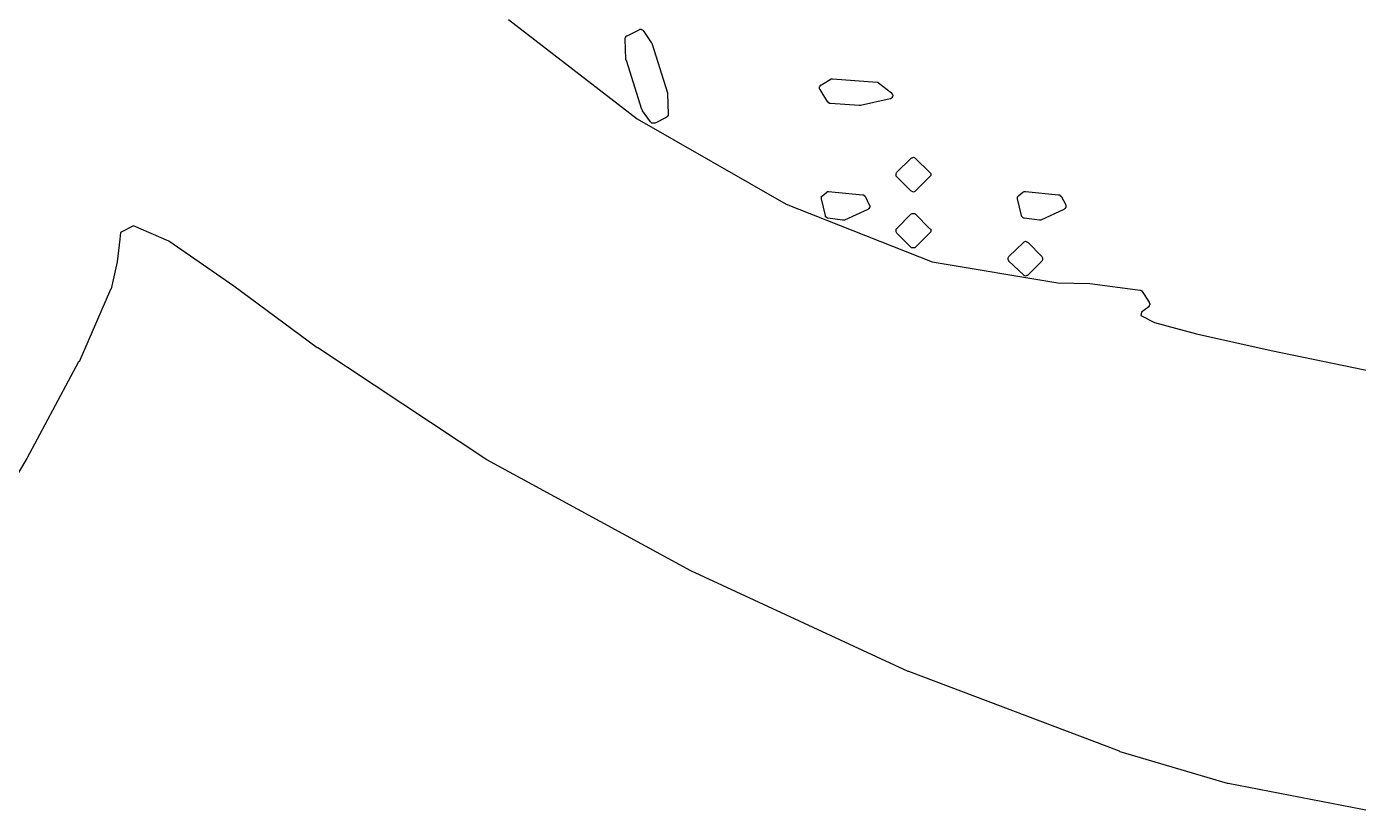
# Model space of a CAD drawing. Extents: x 55 to 335, y -160 to -35.
# Drawn here: x 127.218 to 129.228, y -122.186 to -120.998 of the extents above; entities that cross this region are included whole.
import ezdxf

# ---------------------------------------------------------------- set-up
doc = ezdxf.new("R2010")
doc.units = 0
doc.layers.add('BLACK', color=7, linetype='CONTINUOUS')

msp = doc.modelspace()

# ---------------------------------------------------------------- linework, layer by layer
at = {"layer": 'BLACK', "linetype": 'CONTINUOUS'}
for p, q in [((127.945, -120.987), (128.139, -121.137)), ((128.142, -121.003), (128.143, -121.002)), ((128.143, -121.002), (128.143, -121.002)), ((128.143, -121.002), (128.143, -121.002)), ((128.143, -121.002), (128.144, -121.002)), ((128.144, -121.002), (128.145, -121.002)), ((128.145, -121.002), (128.145, -121.002)), ((128.145, -121.002), (128.145, -121.002)), ((128.145, -121.002), (128.146, -121.003)), ((128.121, -121.015), (128.122, -121.014)), ((128.121, -121.016), (128.121, -121.015)), ((128.121, -121.015), (128.121, -121.015)), ((128.121, -121.015), (128.121, -121.015)), ((128.121, -121.017), (128.121, -121.016)), ((128.122, -121.047), (128.121, -121.017)), ((128.122, -121.013), (128.123, -121.012)), ((128.122, -121.014), (128.122, -121.013)), ((128.122, -121.013), (128.122, -121.013)), ((128.122, -121.013), (128.122, -121.013)), ((128.123, -121.012), (128.124, -121.012)), ((128.124, -121.012), (128.142, -121.003)), ((128.142, -121.003), (128.142, -121.003)), ((128.146, -121.003), (128.147, -121.003)), ((128.147, -121.003), (128.147, -121.003)), ((128.147, -121.003), (128.147, -121.003)), ((128.147, -121.003), (128.148, -121.004)), ((128.148, -121.004), (128.148, -121.004)), ((128.148, -121.004), (128.16, -121.022)), ((128.16, -121.022), (128.161, -121.023)), ((128.161, -121.023), (128.161, -121.023)), ((128.161, -121.023), (128.185, -121.098)), ((128.122, -121.048), (128.122, -121.047)), ((128.123, -121.049), (128.122, -121.048)), ((128.146, -121.123), (128.123, -121.049)), ((128.417, -121.086), (128.432, -121.077)), ((128.432, -121.077), (128.432, -121.077)), ((128.432, -121.077), (128.432, -121.077)), ((128.432, -121.077), (128.433, -121.077)), ((128.433, -121.077), (128.433, -121.077)), ((128.433, -121.077), (128.434, -121.077)), ((128.434, -121.077), (128.434, -121.077)), ((128.434, -121.077), (128.501, -121.082)), ((128.501, -121.082), (128.501, -121.082)), ((128.501, -121.082), (128.502, -121.082)), ((128.502, -121.082), (128.502, -121.082)), ((128.502, -121.082), (128.502, -121.082)), ((128.502, -121.082), (128.503, -121.083)), ((128.185, -121.098), (128.185, -121.099)), ((128.185, -121.099), (128.185, -121.099)), ((128.185, -121.099), (128.186, -121.13)), ((128.414, -121.089), (128.415, -121.088)), ((128.414, -121.09), (128.414, -121.089)), ((128.414, -121.089), (128.414, -121.089)), ((128.414, -121.089), (128.414, -121.089)), ((128.414, -121.091), (128.414, -121.09)), ((128.414, -121.092), (128.414, -121.091)), ((128.414, -121.091), (128.414, -121.091)), ((128.414, -121.091), (128.414, -121.091)), ((128.415, -121.093), (128.414, -121.092)), ((128.415, -121.087), (128.416, -121.086)), ((128.415, -121.088), (128.415, -121.087)), ((128.415, -121.087), (128.415, -121.087)), ((128.415, -121.087), (128.415, -121.087)), ((128.427, -121.112), (128.415, -121.093)), ((128.415, -121.093), (128.415, -121.093)), ((128.415, -121.093), (128.415, -121.093)), ((128.416, -121.086), (128.416, -121.086)), ((128.416, -121.086), (128.416, -121.086)), ((128.416, -121.086), (128.417, -121.086)), ((128.503, -121.083), (128.503, -121.083)), ((128.503, -121.083), (128.523, -121.098)), ((128.523, -121.098), (128.523, -121.099)), ((128.523, -121.099), (128.524, -121.099)), ((128.524, -121.099), (128.524, -121.099)), ((128.524, -121.099), (128.524, -121.1)), ((128.524, -121.1), (128.524, -121.1)), ((128.524, -121.1), (128.525, -121.101)), ((128.525, -121.101), (128.525, -121.101)), ((128.525, -121.101), (128.525, -121.101)), ((128.525, -121.101), (128.525, -121.102)), ((128.525, -121.102), (128.525, -121.103)), ((128.428, -121.112), (128.427, -121.112)), ((128.428, -121.113), (128.428, -121.112)), ((128.429, -121.113), (128.428, -121.113)), ((128.428, -121.113), (128.428, -121.113)), ((128.429, -121.114), (128.429, -121.113)), ((128.43, -121.114), (128.429, -121.114)), ((128.429, -121.114), (128.429, -121.114)), ((128.431, -121.114), (128.43, -121.114)), ((128.474, -121.117), (128.431, -121.114)), ((128.431, -121.114), (128.431, -121.114)), ((128.431, -121.114), (128.431, -121.114)), ((128.475, -121.117), (128.474, -121.117)), ((128.476, -121.117), (128.475, -121.117)), ((128.521, -121.107), (128.476, -121.117)), ((128.522, -121.107), (128.521, -121.107)), ((128.523, -121.106), (128.522, -121.106)), ((128.522, -121.106), (128.522, -121.106)), ((128.522, -121.106), (128.522, -121.107)), ((128.524, -121.105), (128.523, -121.106)), ((128.523, -121.106), (128.523, -121.106)), ((128.525, -121.103), (128.524, -121.104)), ((128.524, -121.104), (128.524, -121.105)), ((128.524, -121.105), (128.524, -121.105)), ((128.524, -121.105), (128.524, -121.105)), ((128.525, -121.103), (128.525, -121.103)), ((128.525, -121.103), (128.525, -121.103)), ((128.139, -121.137), (128.364, -121.266)), ((128.147, -121.124), (128.146, -121.123)), ((128.147, -121.125), (128.147, -121.124)), ((128.159, -121.142), (128.147, -121.125)), ((128.16, -121.143), (128.159, -121.142)), ((128.183, -121.135), (128.166, -121.144)), ((128.184, -121.134), (128.183, -121.135)), ((128.185, -121.134), (128.184, -121.134)), ((128.186, -121.132), (128.185, -121.133)), ((128.185, -121.133), (128.185, -121.133)), ((128.185, -121.133), (128.185, -121.134)), ((128.185, -121.134), (128.185, -121.134)), ((128.186, -121.13), (128.186, -121.131)), ((128.186, -121.131), (128.186, -121.132)), ((128.186, -121.132), (128.186, -121.132)), ((128.186, -121.132), (128.186, -121.132)), ((128.161, -121.144), (128.16, -121.143)), ((128.16, -121.143), (128.16, -121.143)), ((128.16, -121.143), (128.16, -121.143)), ((128.162, -121.144), (128.161, -121.144)), ((128.161, -121.144), (128.161, -121.144)), ((128.163, -121.144), (128.162, -121.144)), ((128.162, -121.144), (128.162, -121.144)), ((128.162, -121.144), (128.162, -121.144)), ((128.164, -121.144), (128.163, -121.144)), ((128.165, -121.144), (128.164, -121.144)), ((128.164, -121.144), (128.164, -121.144)), ((128.164, -121.144), (128.164, -121.144)), ((128.166, -121.144), (128.165, -121.144)), ((128.531, -121.218), (128.552, -121.197)), ((128.552, -121.197), (128.553, -121.196)), ((128.552, -121.197), (128.552, -121.197)), ((128.553, -121.196), (128.554, -121.196)), ((128.554, -121.196), (128.556, -121.195)), ((128.556, -121.195), (128.558, -121.196)), ((128.558, -121.196), (128.559, -121.197)), ((128.559, -121.197), (128.58, -121.218)), ((128.53, -121.22), (128.531, -121.218)), ((128.53, -121.222), (128.53, -121.22)), ((128.53, -121.223), (128.53, -121.222)), ((128.53, -121.224), (128.53, -121.223)), ((128.531, -121.218), (128.531, -121.218)), ((128.58, -121.218), (128.582, -121.22)), ((128.582, -121.223), (128.58, -121.225)), ((128.582, -121.22), (128.582, -121.222)), ((128.582, -121.222), (128.582, -121.223)), ((128.531, -121.225), (128.53, -121.224)), ((128.552, -121.246), (128.531, -121.225)), ((128.58, -121.225), (128.559, -121.246)), ((128.58, -121.225), (128.58, -121.225)), ((128.417, -121.255), (128.417, -121.254)), ((128.417, -121.254), (128.417, -121.254)), ((128.417, -121.254), (128.417, -121.254)), ((128.417, -121.254), (128.418, -121.254)), ((128.417, -121.256), (128.417, -121.255)), ((128.417, -121.257), (128.417, -121.256)), ((128.417, -121.256), (128.417, -121.256)), ((128.417, -121.256), (128.417, -121.256)), ((128.417, -121.258), (128.417, -121.257)), ((128.423, -121.283), (128.417, -121.258)), ((128.418, -121.254), (128.419, -121.253)), ((128.419, -121.253), (128.425, -121.248)), ((128.425, -121.248), (128.426, -121.247)), ((128.425, -121.248), (128.425, -121.248)), ((128.426, -121.247), (128.428, -121.247)), ((128.428, -121.247), (128.479, -121.252)), ((128.479, -121.252), (128.479, -121.252)), ((128.479, -121.252), (128.48, -121.252)), ((128.48, -121.252), (128.48, -121.252)), ((128.48, -121.252), (128.481, -121.252)), ((128.481, -121.252), (128.481, -121.253)), ((128.481, -121.253), (128.481, -121.253)), ((128.481, -121.253), (128.482, -121.253)), ((128.482, -121.253), (128.482, -121.254)), ((128.482, -121.254), (128.482, -121.254)), ((128.482, -121.254), (128.483, -121.254)), ((128.483, -121.254), (128.489, -121.267)), ((128.554, -121.247), (128.552, -121.246)), ((128.556, -121.248), (128.554, -121.247)), ((128.558, -121.247), (128.556, -121.248)), ((128.559, -121.246), (128.558, -121.247)), ((128.713, -121.255), (128.714, -121.254)), ((128.713, -121.256), (128.713, -121.255)), ((128.713, -121.257), (128.713, -121.256)), ((128.713, -121.256), (128.713, -121.256)), ((128.713, -121.256), (128.713, -121.256)), ((128.713, -121.258), (128.713, -121.257)), ((128.719, -121.283), (128.713, -121.258)), ((128.714, -121.254), (128.715, -121.253)), ((128.714, -121.254), (128.714, -121.254)), ((128.714, -121.254), (128.714, -121.254)), ((128.714, -121.254), (128.714, -121.254)), ((128.715, -121.253), (128.721, -121.248)), ((128.721, -121.248), (128.723, -121.247)), ((128.721, -121.248), (128.721, -121.248)), ((128.723, -121.247), (128.725, -121.247)), ((128.725, -121.247), (128.775, -121.252)), ((128.775, -121.252), (128.775, -121.252)), ((128.775, -121.252), (128.776, -121.252)), ((128.776, -121.252), (128.776, -121.252)), ((128.776, -121.252), (128.777, -121.252)), ((128.777, -121.252), (128.777, -121.253)), ((128.777, -121.253), (128.778, -121.253)), ((128.778, -121.253), (128.778, -121.253)), ((128.778, -121.253), (128.778, -121.254)), ((128.778, -121.254), (128.779, -121.254)), ((128.779, -121.254), (128.779, -121.254)), ((128.779, -121.254), (128.786, -121.267)), ((128.364, -121.266), (128.584, -121.353)), ((128.423, -121.284), (128.423, -121.283)), ((128.423, -121.283), (128.423, -121.283)), ((128.423, -121.283), (128.423, -121.283)), ((128.487, -121.274), (128.452, -121.29)), ((128.488, -121.273), (128.487, -121.274)), ((128.487, -121.274), (128.487, -121.274)), ((128.487, -121.274), (128.487, -121.274)), ((128.489, -121.273), (128.488, -121.273)), ((128.488, -121.273), (128.488, -121.273)), ((128.488, -121.273), (128.488, -121.273)), ((128.489, -121.267), (128.489, -121.267)), ((128.489, -121.267), (128.489, -121.267)), ((128.489, -121.267), (128.49, -121.268)), ((128.49, -121.271), (128.489, -121.271)), ((128.489, -121.271), (128.489, -121.271)), ((128.489, -121.271), (128.489, -121.272)), ((128.489, -121.272), (128.489, -121.273)), ((128.49, -121.268), (128.49, -121.269)), ((128.49, -121.269), (128.49, -121.269)), ((128.49, -121.269), (128.49, -121.269)), ((128.49, -121.269), (128.49, -121.27)), ((128.49, -121.27), (128.49, -121.271)), ((128.531, -121.303), (128.552, -121.281)), ((128.552, -121.281), (128.554, -121.28)), ((128.554, -121.28), (128.556, -121.28)), ((128.556, -121.28), (128.558, -121.28)), ((128.558, -121.28), (128.559, -121.281)), ((128.559, -121.281), (128.58, -121.303)), ((128.719, -121.284), (128.719, -121.283)), ((128.719, -121.283), (128.719, -121.283)), ((128.719, -121.283), (128.719, -121.283)), ((128.783, -121.274), (128.748, -121.29)), ((128.784, -121.273), (128.783, -121.274)), ((128.783, -121.274), (128.783, -121.274)), ((128.783, -121.274), (128.783, -121.274)), ((128.785, -121.273), (128.784, -121.273)), ((128.786, -121.271), (128.785, -121.272)), ((128.785, -121.272), (128.785, -121.273)), ((128.785, -121.273), (128.785, -121.273)), ((128.785, -121.273), (128.785, -121.273)), ((128.786, -121.267), (128.786, -121.267)), ((128.786, -121.267), (128.786, -121.267)), ((128.786, -121.267), (128.786, -121.268)), ((128.786, -121.268), (128.786, -121.269)), ((128.786, -121.269), (128.786, -121.269)), ((128.786, -121.269), (128.786, -121.269)), ((128.786, -121.269), (128.786, -121.27)), ((128.786, -121.27), (128.786, -121.271)), ((128.786, -121.271), (128.786, -121.271)), ((128.786, -121.271), (128.786, -121.271)), ((127.379, -121.299), (127.359, -121.309)), ((127.432, -121.322), (127.379, -121.299)), ((128.423, -121.285), (128.423, -121.284)), ((128.424, -121.285), (128.423, -121.285)), ((128.423, -121.285), (128.423, -121.285)), ((128.424, -121.286), (128.424, -121.285)), ((128.425, -121.286), (128.424, -121.286)), ((128.426, -121.287), (128.425, -121.286)), ((128.425, -121.286), (128.425, -121.286)), ((128.425, -121.286), (128.425, -121.286)), ((128.427, -121.287), (128.426, -121.287)), ((128.449, -121.29), (128.427, -121.287)), ((128.427, -121.287), (128.427, -121.287)), ((128.427, -121.287), (128.427, -121.287)), ((128.45, -121.29), (128.449, -121.29)), ((128.451, -121.29), (128.45, -121.29)), ((128.45, -121.29), (128.45, -121.29)), ((128.452, -121.29), (128.451, -121.29)), ((128.451, -121.29), (128.451, -121.29)), ((128.452, -121.29), (128.452, -121.29)), ((128.53, -121.304), (128.531, -121.303)), ((128.58, -121.303), (128.58, -121.303)), ((128.58, -121.303), (128.582, -121.304)), ((128.72, -121.285), (128.719, -121.284)), ((128.721, -121.286), (128.72, -121.285)), ((128.72, -121.285), (128.72, -121.285)), ((128.72, -121.285), (128.72, -121.285)), ((128.722, -121.287), (128.721, -121.286)), ((128.721, -121.286), (128.721, -121.286)), ((128.721, -121.286), (128.721, -121.286)), ((128.721, -121.286), (128.721, -121.286)), ((128.723, -121.287), (128.722, -121.287)), ((128.746, -121.29), (128.723, -121.287)), ((128.723, -121.287), (128.723, -121.287)), ((128.723, -121.287), (128.723, -121.287)), ((128.747, -121.29), (128.746, -121.29)), ((128.746, -121.29), (128.746, -121.29)), ((128.746, -121.29), (128.746, -121.29)), ((128.748, -121.29), (128.747, -121.29)), ((128.748, -121.29), (128.748, -121.29)), ((128.748, -121.29), (128.748, -121.29)), ((127.358, -121.319), (127.354, -121.353)), ((127.359, -121.309), (127.358, -121.319)), ((127.53, -121.39), (127.432, -121.322)), ((128.53, -121.306), (128.53, -121.304)), ((128.53, -121.304), (128.53, -121.304)), ((128.53, -121.304), (128.53, -121.304)), ((128.53, -121.308), (128.53, -121.306)), ((128.531, -121.31), (128.53, -121.308)), ((128.552, -121.331), (128.531, -121.31)), ((128.531, -121.31), (128.531, -121.31)), ((128.58, -121.31), (128.559, -121.331)), ((128.582, -121.308), (128.58, -121.31)), ((128.582, -121.304), (128.582, -121.306)), ((128.582, -121.306), (128.582, -121.308)), ((128.722, -121.324), (128.723, -121.323)), ((128.723, -121.323), (128.725, -121.322)), ((128.725, -121.322), (128.727, -121.323)), ((128.727, -121.323), (128.729, -121.324)), ((128.553, -121.332), (128.552, -121.331)), ((128.552, -121.331), (128.552, -121.331)), ((128.554, -121.332), (128.553, -121.332)), ((128.556, -121.332), (128.554, -121.332)), ((128.558, -121.332), (128.556, -121.332)), ((128.559, -121.331), (128.558, -121.332)), ((128.7, -121.345), (128.722, -121.324)), ((128.729, -121.324), (128.729, -121.324)), ((128.729, -121.324), (128.75, -121.345)), ((127.354, -121.353), (127.345, -121.394)), ((127.354, -121.353), (127.354, -121.353)), ((127.354, -121.353), (127.354, -121.353)), ((128.584, -121.353), (128.774, -121.385)), ((128.699, -121.347), (128.7, -121.345)), ((128.699, -121.349), (128.699, -121.347)), ((128.699, -121.35), (128.699, -121.349)), ((128.7, -121.351), (128.699, -121.35)), ((128.7, -121.352), (128.7, -121.351)), ((128.722, -121.373), (128.7, -121.352)), ((128.7, -121.352), (128.7, -121.352)), ((128.75, -121.352), (128.729, -121.373)), ((128.75, -121.345), (128.751, -121.347)), ((128.751, -121.35), (128.75, -121.352)), ((128.751, -121.347), (128.751, -121.349)), ((128.751, -121.349), (128.751, -121.35)), ((128.751, -121.35), (128.751, -121.35)), ((128.723, -121.374), (128.722, -121.373)), ((128.722, -121.373), (128.722, -121.373)), ((128.725, -121.375), (128.723, -121.374)), ((128.727, -121.374), (128.725, -121.375)), ((128.728, -121.374), (128.727, -121.374)), ((128.729, -121.373), (128.728, -121.374)), ((127.344, -121.395), (127.297, -121.504)), ((127.345, -121.394), (127.344, -121.395)), ((127.344, -121.395), (127.344, -121.395)), ((127.656, -121.483), (127.53, -121.39)), ((128.774, -121.385), (128.822, -121.386)), ((128.822, -121.386), (128.822, -121.386)), ((128.822, -121.386), (128.822, -121.386)), ((128.822, -121.386), (128.898, -121.396)), ((128.898, -121.396), (128.898, -121.396)), ((128.898, -121.396), (128.898, -121.396)), ((128.898, -121.396), (128.899, -121.396)), ((128.899, -121.396), (128.9, -121.397)), ((128.9, -121.397), (128.9, -121.397)), ((128.9, -121.397), (128.9, -121.397)), ((128.9, -121.397), (128.901, -121.397)), ((128.901, -121.397), (128.901, -121.398)), ((128.901, -121.398), (128.901, -121.398)), ((128.901, -121.398), (128.901, -121.398)), ((128.901, -121.398), (128.912, -121.414)), ((128.911, -121.421), (128.9, -121.429)), ((128.912, -121.42), (128.911, -121.42)), ((128.911, -121.42), (128.911, -121.421)), ((128.912, -121.414), (128.912, -121.415)), ((128.912, -121.415), (128.913, -121.416)), ((128.913, -121.418), (128.912, -121.419)), ((128.912, -121.419), (128.912, -121.42)), ((128.912, -121.42), (128.912, -121.42)), ((128.912, -121.42), (128.912, -121.42)), ((128.913, -121.416), (128.913, -121.416)), ((128.913, -121.416), (128.913, -121.416)), ((128.913, -121.416), (128.913, -121.417)), ((128.913, -121.417), (128.913, -121.418)), ((128.913, -121.418), (128.913, -121.418)), ((128.913, -121.418), (128.913, -121.418)), ((128.9, -121.429), (128.899, -121.434)), ((128.899, -121.434), (128.92, -121.445)), ((128.92, -121.445), (128.983, -121.462)), ((128.983, -121.462), (129.096, -121.487)), ((127.657, -121.483), (127.656, -121.483)), ((127.656, -121.483), (127.656, -121.483)), ((127.912, -121.652), (127.657, -121.483)), ((127.296, -121.504), (127.218, -121.65)), ((127.297, -121.504), (127.296, -121.504)), ((127.296, -121.504), (127.296, -121.504)), ((129.096, -121.487), (129.269, -121.523)), ((127.218, -121.65), (127.121, -121.812)), ((127.218, -121.65), (127.218, -121.65)), ((127.218, -121.65), (127.218, -121.65)), ((128.22, -121.82), (127.912, -121.652)), ((127.912, -121.652), (127.912, -121.652)), ((127.912, -121.652), (127.912, -121.652)), ((128.548, -121.972), (128.22, -121.82)), ((128.22, -121.82), (128.22, -121.82)), ((128.22, -121.82), (128.22, -121.82)), ((128.549, -121.972), (128.548, -121.972)), ((128.867, -122.092), (128.549, -121.972)), ((128.549, -121.972), (128.549, -121.972)), ((128.868, -122.093), (128.867, -122.092)), ((128.867, -122.092), (128.867, -122.092)), ((129.03, -122.141), (128.868, -122.093)), ((129.031, -122.141), (129.03, -122.141)), ((129.265, -122.186), (129.031, -122.141)), ((129.031, -122.141), (129.031, -122.141))]:
    msp.add_line(p, q, dxfattribs=at)

doc.saveas('drawing.dxf')
